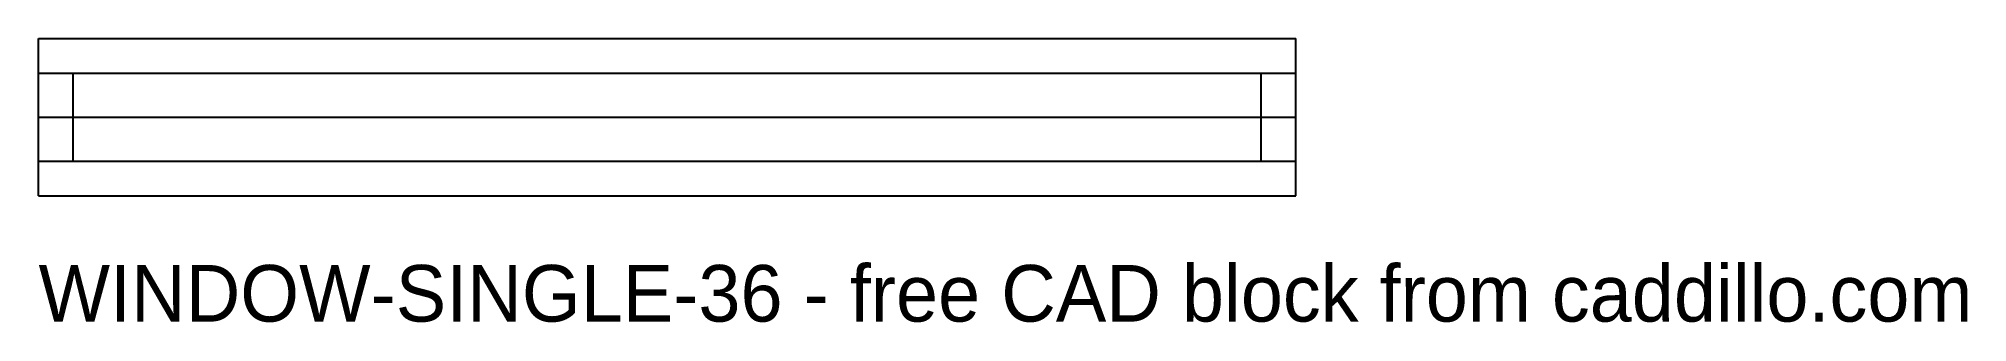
# Model space of a CAD drawing. Header units: inches. Extents: x 0 to 55.2, y -5.9 to 2.2.
import ezdxf

# ---------------------------------------------------------------- set-up
doc = ezdxf.new("R2010")
doc.units = ezdxf.units.IN
doc.header["$MEASUREMENT"] = 0
doc.layers.add('CADDILLO', color=8, linetype='Continuous', plot=False)

# ---------------------------------------------------------------- blocks, each defined once
blk = doc.blocks.new('WINDOW-SINGLE-36')
for p, q in [((0, 2.25), (36, 2.25)), ((0, -2.25), (0, 2.25)), ((36, -2.25), (36, 2.25)), ((0, 1.26), (36, 1.26)), ((0.99, -1.26), (0.99, 1.26)), ((35.01, -1.26), (35.01, 1.26)), ((0.99, -0.81), (0.99, 0.81)), ((35.01, -0.81), (35.01, 0.81)), ((0, 0), (36, 0)), ((0, -1.26), (36, -1.26)), ((0, -2.25), (36, -2.25))]:
    blk.add_line(p, q)

msp = doc.modelspace()

# ---------------------------------------------------------------- block references
msp.add_blockref('WINDOW-SINGLE-36', (0, 0))

# ---------------------------------------------------------------- texts
at = {"layer": 'CADDILLO'}
msp.add_text('WINDOW-SINGLE-36 - free CAD block from caddillo.com', height=1.62, dxfattribs=at).set_placement((0, -5.85))

doc.saveas('drawing.dxf')
